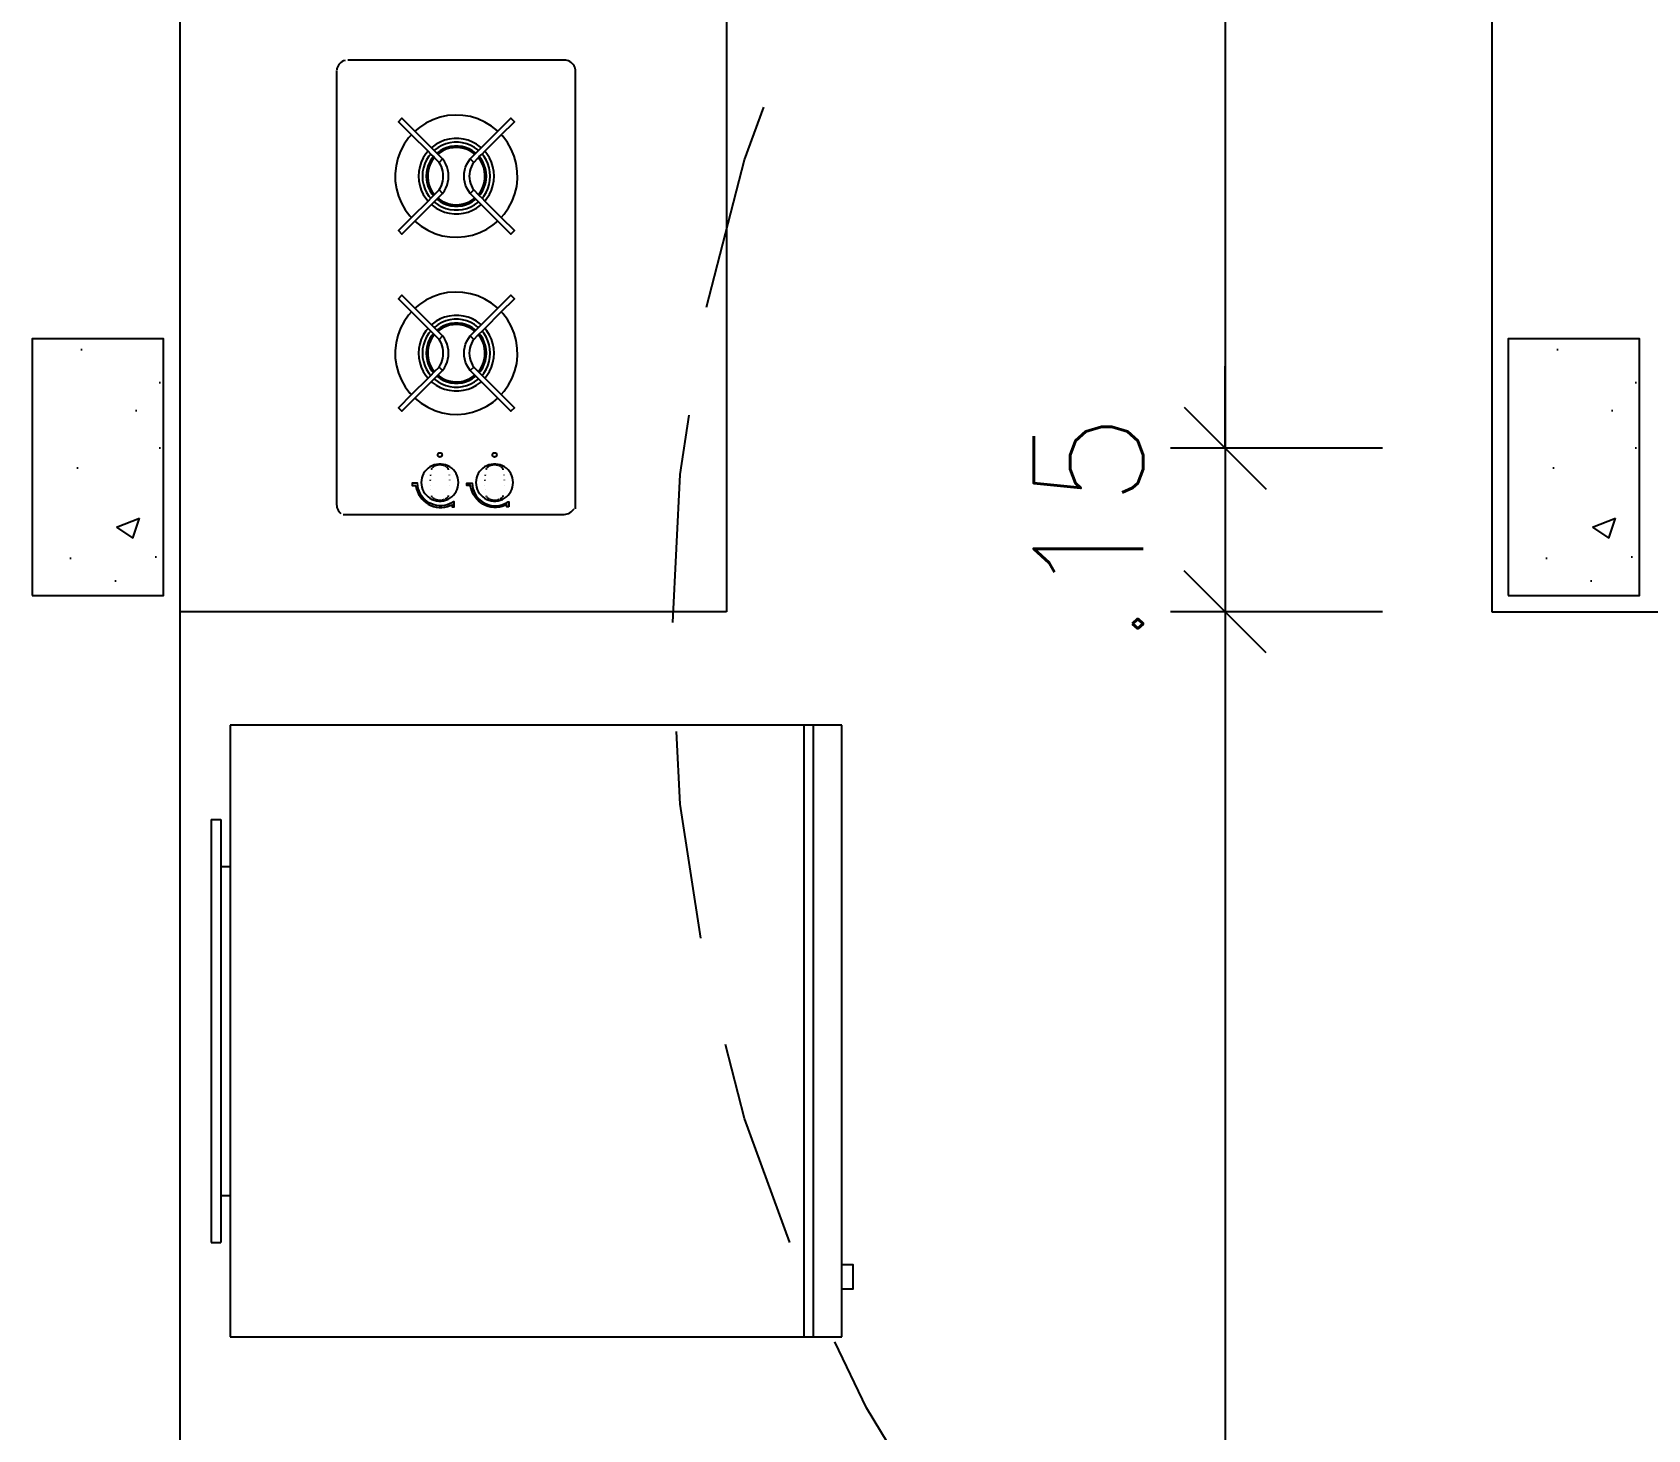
# Model space of a CAD drawing. Header units: millimetres. Extents: x 45003 to 46969, y 6653 to 6979.
# Drawn here: x 45052.381 to 45053.859, y 6876.341 to 6877.62 of the extents above; entities that cross this region are included whole.
import ezdxf

# ---------------------------------------------------------------- set-up
doc = ezdxf.new("R2010")
doc.units = ezdxf.units.MM
doc.linetypes.add('HIDDEN', pattern=[9.525, 6.35, -3.175])
for name, color, linetype in [('ARQ-ALVENARIA', 4, 'Continuous'), ('ARQ-COTAS', 30, 'Continuous'), ('ARQ-EQ-COZ', 1, 'Continuous'), ('ARQ-ESTRUTURA', 6, 'Continuous'), ('ARQ-HACHURA', 253, 'Continuous'), ('ARQ-PROJ-01', 1, 'HIDDEN')]:
    doc.layers.add(name, color=color, linetype=linetype)
doc.styles.add('Romans_Anot', font='romans.shx')
doc.dimstyles.new('Escala 1-50', dxfattribs={"dimscale": 0.5, "dimtxt": 0.2, "dimasz": 0.15, "dimexe": 0.1, "dimexo": 0.2, "dimgap": 0.15, "dimtad": 1, "dimzin": 4, "dimdsep": 46, "dimtxsty": 'Romans_Anot', "dimblk": 'OBLIQUE', "dimcen": 0.25, "dimclrd": 256, "dimclre": 256, "dimclrt": 2, "dimadec": 0, "dimazin": 0, "dimtfac": 1, "dimtix": 1, "dimtmove": 2, "dimatfit": 3, "dimfxl": 0, "dimlwd": -1, "dimlwe": -1, "dimarcsym": 0})

# ---------------------------------------------------------------- blocks, each defined once
blk = doc.blocks.new('Refrigeradora')
for p, q in [((0.02, 0.325), (0.67, 0.325)), ((0.02, -0.325), (0.02, 0.325)), ((0.63, 0.325), (0.63, -0.325)), ((0.64, 0.325), (0.64, -0.325)), ((0.67, 0.325), (0.67, -0.325)), ((0, -0.225), (0, 0.225)), ((0, 0.225), (0.01, 0.225)), ((0.01, -0.225), (0.01, 0.225)), ((0.01, 0.175), (0.02, 0.175)), ((0.01, -0.175), (0.02, -0.175)), ((0, -0.225), (0.01, -0.225)), ((0.67, -0.325), (0.02, -0.325))]:
    blk.add_line(p, q)
blk.add_lwpolyline([(0.67, 0.274), (0.682, 0.274), (0.682, 0.2485), (0.67, 0.2485)])
blk = doc.blocks.new('_Oblique')
at = {"color": 0, "linetype": 'ByBlock', "lineweight": -2}
blk.add_line((-0.5, -0.5), (0.5, 0.5), dxfattribs=at)
blk = doc.blocks.new('*D161')
at = {"layer": 'ARQ-COTAS', "transparency": 16777216}
for p, q in [((45053.6165, 6878.7393), (45053.4224, 6878.7393)), ((45053.4724, 6878.7393), (45053.4724, 6877.2393)), ((45053.6165, 6877.2393), (45053.4224, 6877.2393))]:
    blk.add_line(p, q, dxfattribs=at)
at = {"layer": 'Defpoints', "color": 0, "transparency": 16777216}
for p in [(45053.7165, 6878.7393), (45053.4724, 6877.2393), (45053.7165, 6877.2393)]:
    blk.add_point(p, dxfattribs=at)
at = {"layer": 'ARQ-COTAS', "transparency": 16777216, "xscale": 0.075, "yscale": 0.075, "zscale": 0.075}
for p, rotation in [((45053.4724, 6878.7393), 90), ((45053.4724, 6877.2393), 270)]:
    blk.add_blockref('_Oblique', p, dxfattribs=dict(at, rotation=rotation))
at = {"layer": 'ARQ-COTAS', "color": 2, "transparency": 16777216, "insert": (45053.3474, 6877.9893), "char_height": 0.1, "attachment_point": 5, "rotation": 90, "style": 'Romans_Anot'}
blk.add_mtext('1.50', dxfattribs=at)
blk = doc.blocks.new('*D162')
at = {"layer": 'ARQ-COTAS', "transparency": 16777216}
for p, q in [((45053.4724, 6877.2393), (45053.4724, 6877.3143)), ((45053.6165, 6877.2393), (45053.4224, 6877.2393)), ((45053.4724, 6877.2393), (45053.4724, 6877.0893)), ((45053.6165, 6877.0893), (45053.4224, 6877.0893)), ((45053.4724, 6877.0893), (45053.4724, 6877.0143))]:
    blk.add_line(p, q, dxfattribs=at)
at = {"layer": 'Defpoints', "color": 0, "transparency": 16777216}
for p in [(45053.7165, 6877.2393), (45053.4724, 6877.0893), (45053.7165, 6877.0893)]:
    blk.add_point(p, dxfattribs=at)
at = {"layer": 'ARQ-COTAS', "transparency": 16777216, "xscale": 0.075, "yscale": 0.075, "zscale": 0.075}
for p, rotation in [((45053.4724, 6877.2393), 270), ((45053.4724, 6877.0893), 90)]:
    blk.add_blockref('_Oblique', p, dxfattribs=dict(at, rotation=rotation))
at = {"layer": 'ARQ-COTAS', "color": 2, "transparency": 16777216, "insert": (45053.3474, 6877.1643), "char_height": 0.1, "attachment_point": 5, "rotation": 90, "style": 'Romans_Anot'}
blk.add_mtext('.15', dxfattribs=at)
blk = doc.blocks.new('*D163')
at = {"layer": 'ARQ-COTAS', "transparency": 16777216}
for p, q in [((45053.6165, 6877.0893), (45053.4224, 6877.0893)), ((45053.4724, 6877.0893), (45053.4724, 6873.3893)), ((45053.5165, 6873.3893), (45053.5224, 6873.3893))]:
    blk.add_line(p, q, dxfattribs=at)
at = {"layer": 'Defpoints', "color": 0, "transparency": 16777216}
for p in [(45053.7165, 6877.0893), (45053.4165, 6873.3893), (45053.4724, 6873.3893)]:
    blk.add_point(p, dxfattribs=at)
at = {"layer": 'ARQ-COTAS', "transparency": 16777216, "xscale": 0.075, "yscale": 0.075, "zscale": 0.075}
for p, rotation in [((45053.4724, 6877.0893), 90), ((45053.4724, 6873.3893), 270)]:
    blk.add_blockref('_Oblique', p, dxfattribs=dict(at, rotation=rotation))
at = {"layer": 'ARQ-COTAS', "color": 2, "transparency": 16777216, "insert": (45053.3474, 6875.2393), "char_height": 0.1, "attachment_point": 5, "rotation": 90, "style": 'Romans_Anot'}
blk.add_mtext('3.70', dxfattribs=at)

msp = doc.modelspace()

# ---------------------------------------------------------------- hatches: boundary and pattern name
at = {"layer": 'ARQ-HACHURA'}
h = msp.add_hatch(dxfattribs=at)
h.set_pattern_fill('AR-CONC', color=256, scale=0.03, double=1)
h.set_pattern_definition([(50, (45052.50148, 6877.33931), (0.21518, -0.01883), [0.0225, -0.2475]), (355, (45052.50148, 6877.3393), (-0.04163, 0.22566), [0.018, -0.198]), (100.45, (45052.51941, 6877.33774), (0.17355, 0.20683), [0.01912, -0.21034]), (46.18, (45052.50148, 6877.3993), (0.32017, -0.04966), [0.03375, -0.37125]), (96.64, (45052.52816, 6877.39517), (0.2804, 0.29224), [0.02868, -0.31551]), (351.18, (45052.50148, 6877.3993), (0.2804, 0.29224), [0.027, -0.297]), (21, (45052.53148, 6877.38431), (0.17907, -0.12079), [0.0225, -0.2475]), (326, (45052.53148, 6877.3843), (0.073, 0.21755), [0.018, -0.198]), (71.45, (45052.5464, 6877.37424), (0.25207, 0.09676), [0.01912, -0.21034]), (37.5, (45052.50148, 6877.33931), (0.003648, 0.099868), [0, -0.1956, 0, -0.201, 0, -0.19875]), (7.5, (45052.50148, 6877.33931), (0.07892, 0.118324), [0, -0.1146, 0, -0.1911, 0, -0.07575]), (327.5, (45052.43458, 6877.33931), (0.160147, -0.006766), [0, -0.075, 0, -0.234, 0, -0.3105]), (317.5, (45052.40458, 6877.33931), (0.174956, 0.03003), [0, -0.0975, 0, -0.1554, 0, -0.2205])])
h.paths.add_polyline_path([(45052.5015, 6877.3393), (45052.3815, 6877.3393), (45052.3815, 6877.1043), (45052.5015, 6877.1043)])
h = msp.add_hatch(dxfattribs=at)
h.set_pattern_fill('AR-CONC', color=256, scale=0.03, double=1)
h.set_pattern_definition([(50, (45053.85148, 6877.33931), (0.21518, -0.01883), [0.0225, -0.2475]), (355, (45053.85148, 6877.3393), (-0.04163, 0.22566), [0.018, -0.198]), (100.45, (45053.86941, 6877.33774), (0.17355, 0.20683), [0.01912, -0.21034]), (46.18, (45053.85148, 6877.3993), (0.32017, -0.04966), [0.03375, -0.37125]), (96.64, (45053.87816, 6877.39517), (0.2804, 0.29224), [0.02868, -0.31551]), (351.18, (45053.85148, 6877.3993), (0.2804, 0.29224), [0.027, -0.297]), (21, (45053.88148, 6877.38431), (0.17907, -0.12079), [0.0225, -0.2475]), (326, (45053.88148, 6877.3843), (0.073, 0.21755), [0.018, -0.198]), (71.45, (45053.8964, 6877.37424), (0.25207, 0.09676), [0.01912, -0.21034]), (37.5, (45053.85148, 6877.33931), (0.003648, 0.099868), [0, -0.1956, 0, -0.201, 0, -0.19875]), (7.5, (45053.85148, 6877.33931), (0.07892, 0.118324), [0, -0.1146, 0, -0.1911, 0, -0.07575]), (327.5, (45053.78458, 6877.33931), (0.160147, -0.006766), [0, -0.075, 0, -0.234, 0, -0.3105]), (317.5, (45053.75458, 6877.33931), (0.174956, 0.03003), [0, -0.0975, 0, -0.1554, 0, -0.2205])])
h.paths.add_polyline_path([(45053.8515, 6877.3393), (45053.7315, 6877.3393), (45053.7315, 6877.1043), (45053.8515, 6877.1043)])

# ---------------------------------------------------------------- linework, layer by layer
at = {"layer": 'ARQ-ALVENARIA'}
for p, q in [((45052.5165, 6878.7393), (45052.5165, 6873.3893)), ((45053.7165, 6878.7393), (45053.7165, 6877.0893)), ((45053.7165, 6877.0893), (45053.9665, 6877.0893))]:
    msp.add_line(p, q, dxfattribs=at)
at = {"layer": 'ARQ-EQ-COZ'}
for p, q in [((45053.0165, 6878.7393), (45053.0165, 6877.0893)), ((45052.7897, 6877.5045), (45052.7894, 6877.5049)), ((45052.7916, 6877.5019), (45052.7897, 6877.5045)), ((45052.7932, 6877.499), (45052.7916, 6877.5019)), ((45052.7944, 6877.4959), (45052.7932, 6877.499)), ((45052.7942, 6877.4797), (45052.795, 6877.4828)), ((45052.7951, 6877.4927), (45052.7944, 6877.4959)), ((45052.795, 6877.4828), (45052.7955, 6877.4861)), ((45052.7955, 6877.4894), (45052.7951, 6877.4927)), ((45052.7955, 6877.4861), (45052.7955, 6877.4894)), ((45052.7852, 6877.4754), (45052.7894, 6877.4712)), ((45052.7894, 6877.4712), (45052.7913, 6877.4738)), ((45052.7913, 6877.4738), (45052.7929, 6877.4766)), ((45052.7929, 6877.4766), (45052.7942, 6877.4797)), ((45052.7897, 6877.3426), (45052.7894, 6877.3429)), ((45052.7916, 6877.3399), (45052.7897, 6877.3426)), ((45052.7932, 6877.337), (45052.7916, 6877.3399)), ((45052.7944, 6877.3339), (45052.7932, 6877.337)), ((45052.7942, 6877.3177), (45052.795, 6877.3209)), ((45052.7951, 6877.3307), (45052.7944, 6877.3339)), ((45052.795, 6877.3209), (45052.7955, 6877.3241)), ((45052.7955, 6877.3274), (45052.7951, 6877.3307)), ((45052.7955, 6877.3241), (45052.7955, 6877.3274)), ((45052.7852, 6877.3134), (45052.7894, 6877.3092)), ((45052.7894, 6877.3092), (45052.7913, 6877.3118)), ((45052.7913, 6877.3118), (45052.7929, 6877.3146)), ((45052.7929, 6877.3146), (45052.7942, 6877.3177)), ((45052.7514, 6877.2235), (45052.7511, 6877.2234)), ((45052.7531, 6877.2238), (45052.7531, 6877.2238)), ((45052.7583, 6877.2231), (45052.758, 6877.2232)), ((45052.7593, 6877.2227), (45052.7593, 6877.2227)), ((45052.8014, 6877.2235), (45052.8011, 6877.2234)), ((45052.8031, 6877.2238), (45052.8031, 6877.2238)), ((45052.8083, 6877.2231), (45052.808, 6877.2232)), ((45052.8093, 6877.2227), (45052.8093, 6877.2227)), ((45052.7453, 6877.2054), (45052.7453, 6877.2054)), ((45052.7633, 6877.2054), (45052.7633, 6877.2054)), ((45052.7953, 6877.2054), (45052.7953, 6877.2054)), ((45052.8133, 6877.2054), (45052.8133, 6877.2054)), ((45052.7456, 6877.2009), (45052.7456, 6877.2009)), ((45052.7587, 6877.1925), (45052.7588, 6877.1925)), ((45052.7956, 6877.2009), (45052.7956, 6877.2009)), ((45052.8087, 6877.1925), (45052.8088, 6877.1925)), ((45053.0165, 6877.0893), (45052.5165, 6877.0893))]:
    msp.add_line(p, q, dxfattribs=at)
for points in [[(45052.6675, 6877.5939), (45052.6662, 6877.5935), (45052.665, 6877.5929), (45052.6638, 6877.5921), (45052.6628, 6877.5912), (45052.6619, 6877.5902), (45052.6612, 6877.5891), (45052.6606, 6877.5879), (45052.6601, 6877.5866), (45052.6599, 6877.5852)], [(45052.8784, 6877.1838), (45052.8784, 6877.5839), (45052.8783, 6877.5852), (45052.8781, 6877.5866), (45052.8776, 6877.5879), (45052.877, 6877.5891), (45052.8763, 6877.5902), (45052.8754, 6877.5912), (45052.8744, 6877.5921), (45052.8732, 6877.5929), (45052.872, 6877.5935), (45052.8707, 6877.5939), (45052.8694, 6877.5942), (45052.868, 6877.5943), (45052.67, 6877.5943)], [(45052.6598, 6877.5848), (45052.6598, 6877.1877), (45052.6599, 6877.1863), (45052.6601, 6877.185), (45052.6606, 6877.1837), (45052.6612, 6877.1825), (45052.6619, 6877.1814), (45052.6628, 6877.1803), (45052.6638, 6877.1794)], [(45052.7492, 6877.5049), (45052.7483, 6877.5059), (45052.7459, 6877.5083), (45052.7434, 6877.5108), (45052.7283, 6877.5259), (45052.7163, 6877.5379), (45052.7195, 6877.5411), (45052.7314, 6877.5292), (45052.7466, 6877.514), (45052.749, 6877.5115), (45052.7515, 6877.5091), (45052.7525, 6877.5081), (45052.7567, 6877.5039)], [(45052.8072, 6877.5292), (45052.8069, 6877.5296), (45052.8014, 6877.5339), (45052.7954, 6877.5376), (45052.789, 6877.5405), (45052.7822, 6877.5425), (45052.7753, 6877.5437), (45052.7683, 6877.544), (45052.7613, 6877.5435), (45052.7544, 6877.542), (45052.7478, 6877.5397), (45052.7415, 6877.5366), (45052.7356, 6877.5327), (45052.7314, 6877.5292)], [(45052.7928, 6877.4678), (45052.7944, 6877.4698), (45052.7965, 6877.4731), (45052.7982, 6877.4766), (45052.7994, 6877.4803), (45052.8001, 6877.4842), (45052.8004, 6877.4881), (45052.8001, 6877.492), (45052.7994, 6877.4958), (45052.7982, 6877.4995), (45052.7965, 6877.503), (45052.7944, 6877.5063), (45052.7928, 6877.5083), (45052.7953, 6877.5108), (45052.8104, 6877.5259), (45052.8224, 6877.5379), (45052.8192, 6877.5411), (45052.8072, 6877.5292), (45052.7921, 6877.514), (45052.7896, 6877.5115), (45052.7891, 6877.512), (45052.786, 6877.5143), (45052.7825, 6877.5162), (45052.7789, 6877.5176), (45052.7751, 6877.5186), (45052.7713, 6877.5191), (45052.7674, 6877.5191), (45052.7635, 6877.5186), (45052.7597, 6877.5176), (45052.7561, 6877.5162), (45052.7527, 6877.5143), (45052.7495, 6877.512), (45052.749, 6877.5115)], [(45052.7283, 6877.5259), (45052.7256, 6877.523), (45052.7215, 6877.5172), (45052.7183, 6877.511), (45052.7158, 6877.5044), (45052.7142, 6877.4976), (45052.7134, 6877.4906), (45052.7135, 6877.4835), (45052.7145, 6877.4766), (45052.7164, 6877.4698), (45052.7191, 6877.4633), (45052.7226, 6877.4572), (45052.7269, 6877.4516), (45052.7282, 6877.4502)], [(45052.7921, 6877.514), (45052.7914, 6877.5147), (45052.7878, 6877.5173), (45052.784, 6877.5193), (45052.78, 6877.5209), (45052.7758, 6877.522), (45052.7715, 6877.5226), (45052.7672, 6877.5226), (45052.7628, 6877.522), (45052.7586, 6877.5209), (45052.7546, 6877.5193), (45052.7508, 6877.5173), (45052.7473, 6877.5147), (45052.7466, 6877.514)], [(45052.7871, 6877.5091), (45052.7869, 6877.5093), (45052.7841, 6877.5113), (45052.7811, 6877.513), (45052.7778, 6877.5143), (45052.7745, 6877.5151), (45052.7711, 6877.5156), (45052.7676, 6877.5156), (45052.7642, 6877.5151), (45052.7608, 6877.5143), (45052.7576, 6877.513), (45052.7546, 6877.5113), (45052.7518, 6877.5093), (45052.7515, 6877.5091)], [(45052.7862, 6877.5081), (45052.785, 6877.5091), (45052.7822, 6877.5109), (45052.7793, 6877.5123), (45052.7761, 6877.5134), (45052.7729, 6877.5141), (45052.7696, 6877.5143), (45052.7663, 6877.5141), (45052.7631, 6877.5136), (45052.76, 6877.5126), (45052.757, 6877.5112), (45052.7542, 6877.5095), (45052.7525, 6877.5081)], [(45052.7896, 6877.5115), (45052.7871, 6877.5091), (45052.7862, 6877.5081), (45052.782, 6877.5039)], [(45052.8104, 6877.4502), (45052.8131, 6877.4532), (45052.8171, 6877.459), (45052.8204, 6877.4652), (45052.8229, 6877.4718), (45052.8245, 6877.4786), (45052.8252, 6877.4856), (45052.8251, 6877.4926), (45052.8241, 6877.4996), (45052.8222, 6877.5063), (45052.8195, 6877.5128), (45052.816, 6877.5189), (45052.8118, 6877.5245), (45052.8104, 6877.5259)], [(45052.7434, 6877.5108), (45052.7414, 6877.5084), (45052.739, 6877.5047), (45052.7372, 6877.5008), (45052.7358, 6877.4967), (45052.735, 6877.4924), (45052.7348, 6877.4881), (45052.735, 6877.4837), (45052.7358, 6877.4795), (45052.7372, 6877.4753), (45052.739, 6877.4714), (45052.7414, 6877.4678), (45052.7434, 6877.4653)], [(45052.7459, 6877.5083), (45052.7442, 6877.5063), (45052.7421, 6877.503), (45052.7404, 6877.4995), (45052.7392, 6877.4958), (45052.7385, 6877.492), (45052.7383, 6877.4881), (45052.7385, 6877.4842), (45052.7392, 6877.4803), (45052.7404, 6877.4766), (45052.7421, 6877.4731), (45052.7442, 6877.4698), (45052.7459, 6877.4678)], [(45052.7483, 6877.5059), (45052.747, 6877.5043), (45052.7452, 6877.5013), (45052.7437, 6877.4982), (45052.7426, 6877.4949), (45052.742, 6877.4915), (45052.7418, 6877.4881), (45052.742, 6877.4846), (45052.7426, 6877.4812), (45052.7437, 6877.4779), (45052.7452, 6877.4748), (45052.747, 6877.4719), (45052.7483, 6877.4703)], [(45052.7535, 6877.4754), (45052.7546, 6877.4771), (45052.7556, 6877.4792), (45052.7564, 6877.4813), (45052.7569, 6877.4835), (45052.7573, 6877.4858), (45052.7574, 6877.4881), (45052.7573, 6877.4903), (45052.7569, 6877.4926), (45052.7564, 6877.4948), (45052.7556, 6877.4969), (45052.7546, 6877.499), (45052.7535, 6877.5007)], [(45052.7852, 6877.5007), (45052.7894, 6877.5049), (45052.7903, 6877.5059), (45052.7928, 6877.5083)], [(45052.7903, 6877.4703), (45052.7916, 6877.4719), (45052.7935, 6877.4748), (45052.7949, 6877.4779), (45052.796, 6877.4812), (45052.7967, 6877.4846), (45052.7969, 6877.4881), (45052.7967, 6877.4915), (45052.796, 6877.4949), (45052.7949, 6877.4982), (45052.7935, 6877.5013), (45052.7916, 6877.5043), (45052.7903, 6877.5059)], [(45052.7953, 6877.4653), (45052.7973, 6877.4678), (45052.7996, 6877.4714), (45052.8015, 6877.4753), (45052.8028, 6877.4795), (45052.8036, 6877.4837), (45052.8039, 6877.4881), (45052.8036, 6877.4924), (45052.8028, 6877.4967), (45052.8015, 6877.5008), (45052.7996, 6877.5047), (45052.7973, 6877.5084), (45052.7953, 6877.5108)], [(45052.7493, 6877.4712), (45052.7483, 6877.4703), (45052.7459, 6877.4678), (45052.7434, 6877.4653), (45052.7282, 6877.4502), (45052.7163, 6877.4382), (45052.7195, 6877.435), (45052.7314, 6877.447), (45052.7466, 6877.4621), (45052.749, 6877.4646), (45052.7515, 6877.4671), (45052.7518, 6877.4668), (45052.7546, 6877.4648), (45052.7576, 6877.4631), (45052.7608, 6877.4619), (45052.7642, 6877.461), (45052.7676, 6877.4606), (45052.7711, 6877.4606), (45052.7745, 6877.461), (45052.7778, 6877.4619), (45052.7811, 6877.4631), (45052.7841, 6877.4648), (45052.7869, 6877.4668), (45052.7871, 6877.4671)], [(45052.7515, 6877.4671), (45052.7525, 6877.468), (45052.7567, 6877.4722)], [(45052.7525, 6877.468), (45052.7537, 6877.467), (45052.7564, 6877.4652), (45052.7594, 6877.4638), (45052.7625, 6877.4627), (45052.7657, 6877.4621), (45052.769, 6877.4618), (45052.7723, 6877.462), (45052.7755, 6877.4626), (45052.7787, 6877.4636), (45052.7817, 6877.4649), (45052.7845, 6877.4667), (45052.7862, 6877.468)], [(45052.7894, 6877.4712), (45052.7903, 6877.4703), (45052.7928, 6877.4678), (45052.7953, 6877.4653), (45052.8104, 6877.4502), (45052.8224, 6877.4382), (45052.8192, 6877.435), (45052.8072, 6877.447), (45052.7921, 6877.4621), (45052.7896, 6877.4646), (45052.7871, 6877.4671), (45052.7862, 6877.468), (45052.782, 6877.4722)], [(45052.7466, 6877.4621), (45052.7473, 6877.4614), (45052.7508, 6877.4589), (45052.7546, 6877.4568), (45052.7586, 6877.4552), (45052.7628, 6877.4541), (45052.7672, 6877.4536), (45052.7715, 6877.4536), (45052.7758, 6877.4541), (45052.78, 6877.4552), (45052.784, 6877.4568), (45052.7878, 6877.4589), (45052.7914, 6877.4614), (45052.7921, 6877.4621)], [(45052.749, 6877.4646), (45052.7495, 6877.4641), (45052.7527, 6877.4618), (45052.7561, 6877.46), (45052.7597, 6877.4585), (45052.7635, 6877.4576), (45052.7674, 6877.4571), (45052.7713, 6877.4571), (45052.7751, 6877.4576), (45052.7789, 6877.4585), (45052.7825, 6877.46), (45052.786, 6877.4618), (45052.7891, 6877.4641), (45052.7896, 6877.4646)], [(45052.7314, 6877.447), (45052.7318, 6877.4466), (45052.7373, 6877.4422), (45052.7433, 6877.4385), (45052.7497, 6877.4357), (45052.7564, 6877.4336), (45052.7633, 6877.4324), (45052.7703, 6877.4321), (45052.7773, 6877.4327), (45052.7842, 6877.4341), (45052.7909, 6877.4364), (45052.7972, 6877.4395), (45052.803, 6877.4434), (45052.8072, 6877.447)], [(45052.7492, 6877.343), (45052.7483, 6877.3439), (45052.7459, 6877.3463), (45052.7434, 6877.3488), (45052.7283, 6877.3639), (45052.7163, 6877.3759), (45052.7195, 6877.3791), (45052.7314, 6877.3672), (45052.7466, 6877.352), (45052.749, 6877.3496), (45052.7515, 6877.3471), (45052.7525, 6877.3461), (45052.7567, 6877.3419)], [(45052.8072, 6877.3672), (45052.8069, 6877.3676), (45052.8014, 6877.3719), (45052.7954, 6877.3756), (45052.789, 6877.3785), (45052.7822, 6877.3805), (45052.7753, 6877.3817), (45052.7683, 6877.382), (45052.7613, 6877.3815), (45052.7544, 6877.38), (45052.7478, 6877.3777), (45052.7415, 6877.3746), (45052.7356, 6877.3707), (45052.7314, 6877.3672)], [(45052.7928, 6877.3058), (45052.7944, 6877.3078), (45052.7965, 6877.3111), (45052.7982, 6877.3146), (45052.7994, 6877.3184), (45052.8001, 6877.3222), (45052.8004, 6877.3261), (45052.8001, 6877.33), (45052.7994, 6877.3338), (45052.7982, 6877.3375), (45052.7965, 6877.341), (45052.7944, 6877.3443), (45052.7928, 6877.3463), (45052.7953, 6877.3488), (45052.8104, 6877.364), (45052.8224, 6877.3759), (45052.8192, 6877.3791), (45052.8072, 6877.3672), (45052.7921, 6877.352), (45052.7896, 6877.3496), (45052.7891, 6877.35), (45052.786, 6877.3523), (45052.7825, 6877.3542), (45052.7789, 6877.3556), (45052.7751, 6877.3566), (45052.7713, 6877.3571), (45052.7674, 6877.3571), (45052.7635, 6877.3566), (45052.7597, 6877.3556), (45052.7561, 6877.3542), (45052.7527, 6877.3523), (45052.7495, 6877.35), (45052.749, 6877.3496)], [(45052.7283, 6877.3639), (45052.7256, 6877.361), (45052.7215, 6877.3552), (45052.7183, 6877.349), (45052.7158, 6877.3424), (45052.7142, 6877.3356), (45052.7134, 6877.3286), (45052.7135, 6877.3215), (45052.7145, 6877.3146), (45052.7164, 6877.3078), (45052.7191, 6877.3013), (45052.7226, 6877.2952), (45052.7269, 6877.2896), (45052.7282, 6877.2882)], [(45052.8104, 6877.2882), (45052.8131, 6877.2912), (45052.8171, 6877.297), (45052.8204, 6877.3032), (45052.8229, 6877.3098), (45052.8245, 6877.3166), (45052.8252, 6877.3236), (45052.8251, 6877.3306), (45052.8241, 6877.3376), (45052.8222, 6877.3443), (45052.8195, 6877.3508), (45052.816, 6877.3569), (45052.8118, 6877.3625), (45052.8104, 6877.364)], [(45052.7434, 6877.3488), (45052.7414, 6877.3464), (45052.739, 6877.3427), (45052.7372, 6877.3388), (45052.7358, 6877.3347), (45052.735, 6877.3304), (45052.7348, 6877.3261), (45052.735, 6877.3217), (45052.7358, 6877.3175), (45052.7372, 6877.3134), (45052.739, 6877.3094), (45052.7414, 6877.3058), (45052.7434, 6877.3033)], [(45052.7921, 6877.352), (45052.7914, 6877.3527), (45052.7878, 6877.3553), (45052.784, 6877.3574), (45052.78, 6877.359), (45052.7758, 6877.36), (45052.7715, 6877.3606), (45052.7672, 6877.3606), (45052.7628, 6877.36), (45052.7586, 6877.359), (45052.7546, 6877.3574), (45052.7508, 6877.3553), (45052.7473, 6877.3527), (45052.7466, 6877.352)], [(45052.7871, 6877.3471), (45052.7869, 6877.3473), (45052.7841, 6877.3493), (45052.7811, 6877.351), (45052.7778, 6877.3523), (45052.7745, 6877.3531), (45052.7711, 6877.3536), (45052.7676, 6877.3536), (45052.7642, 6877.3531), (45052.7608, 6877.3523), (45052.7576, 6877.351), (45052.7546, 6877.3493), (45052.7518, 6877.3473), (45052.7515, 6877.3471)], [(45052.7862, 6877.3461), (45052.785, 6877.3471), (45052.7822, 6877.3489), (45052.7793, 6877.3503), (45052.7761, 6877.3514), (45052.7729, 6877.3521), (45052.7696, 6877.3523), (45052.7663, 6877.3521), (45052.7631, 6877.3516), (45052.76, 6877.3506), (45052.757, 6877.3492), (45052.7542, 6877.3475), (45052.7525, 6877.3461)], [(45052.7896, 6877.3496), (45052.7871, 6877.3471), (45052.7862, 6877.3461), (45052.782, 6877.3419)], [(45052.7953, 6877.3033), (45052.7973, 6877.3058), (45052.7996, 6877.3094), (45052.8015, 6877.3134), (45052.8028, 6877.3175), (45052.8036, 6877.3217), (45052.8039, 6877.3261), (45052.8036, 6877.3304), (45052.8028, 6877.3347), (45052.8015, 6877.3388), (45052.7996, 6877.3427), (45052.7973, 6877.3464), (45052.7953, 6877.3488)], [(45052.7459, 6877.3463), (45052.7442, 6877.3443), (45052.7421, 6877.341), (45052.7404, 6877.3375), (45052.7392, 6877.3338), (45052.7385, 6877.33), (45052.7383, 6877.3261), (45052.7385, 6877.3222), (45052.7392, 6877.3184), (45052.7404, 6877.3146), (45052.7421, 6877.3111), (45052.7442, 6877.3078), (45052.7459, 6877.3058)], [(45052.7483, 6877.3439), (45052.747, 6877.3423), (45052.7452, 6877.3394), (45052.7437, 6877.3362), (45052.7426, 6877.3329), (45052.742, 6877.3295), (45052.7418, 6877.3261), (45052.742, 6877.3226), (45052.7426, 6877.3192), (45052.7437, 6877.3159), (45052.7452, 6877.3128), (45052.747, 6877.3099), (45052.7483, 6877.3083)], [(45052.7535, 6877.3134), (45052.7546, 6877.3152), (45052.7556, 6877.3172), (45052.7564, 6877.3193), (45052.7569, 6877.3215), (45052.7573, 6877.3238), (45052.7574, 6877.3261), (45052.7573, 6877.3284), (45052.7569, 6877.3306), (45052.7564, 6877.3328), (45052.7556, 6877.335), (45052.7546, 6877.337), (45052.7535, 6877.3387)], [(45052.7852, 6877.3387), (45052.7894, 6877.3429), (45052.7903, 6877.3439), (45052.7928, 6877.3463)], [(45052.7903, 6877.3083), (45052.7916, 6877.3099), (45052.7935, 6877.3128), (45052.7949, 6877.3159), (45052.796, 6877.3192), (45052.7967, 6877.3226), (45052.7969, 6877.3261), (45052.7967, 6877.3295), (45052.796, 6877.3329), (45052.7949, 6877.3362), (45052.7935, 6877.3394), (45052.7916, 6877.3423), (45052.7903, 6877.3439)], [(45052.7493, 6877.3092), (45052.7483, 6877.3083), (45052.7459, 6877.3058), (45052.7434, 6877.3033), (45052.7282, 6877.2882), (45052.7163, 6877.2762), (45052.7195, 6877.273), (45052.7314, 6877.285), (45052.7466, 6877.3001), (45052.749, 6877.3026), (45052.7515, 6877.3051), (45052.7518, 6877.3048), (45052.7546, 6877.3028), (45052.7576, 6877.3011), (45052.7608, 6877.2999), (45052.7642, 6877.299), (45052.7676, 6877.2986), (45052.7711, 6877.2986), (45052.7745, 6877.299), (45052.7778, 6877.2999), (45052.7811, 6877.3011), (45052.7841, 6877.3028), (45052.7869, 6877.3048), (45052.7871, 6877.3051)], [(45052.7515, 6877.3051), (45052.7525, 6877.306), (45052.7567, 6877.3102)], [(45052.7525, 6877.306), (45052.7537, 6877.305), (45052.7564, 6877.3032), (45052.7594, 6877.3018), (45052.7625, 6877.3008), (45052.7657, 6877.3001), (45052.769, 6877.2998), (45052.7723, 6877.3), (45052.7755, 6877.3006), (45052.7787, 6877.3016), (45052.7817, 6877.3029), (45052.7845, 6877.3047), (45052.7862, 6877.306)], [(45052.7894, 6877.3092), (45052.7903, 6877.3083), (45052.7928, 6877.3058), (45052.7953, 6877.3033), (45052.8104, 6877.2882), (45052.8224, 6877.2762), (45052.8192, 6877.273), (45052.8072, 6877.285), (45052.7921, 6877.3001), (45052.7896, 6877.3026), (45052.7871, 6877.3051), (45052.7862, 6877.306), (45052.782, 6877.3102)], [(45052.7466, 6877.3001), (45052.7473, 6877.2994), (45052.7508, 6877.2969), (45052.7546, 6877.2948), (45052.7586, 6877.2932), (45052.7628, 6877.2921), (45052.7672, 6877.2916), (45052.7715, 6877.2916), (45052.7758, 6877.2921), (45052.78, 6877.2932), (45052.784, 6877.2948), (45052.7878, 6877.2969), (45052.7914, 6877.2994), (45052.7921, 6877.3001)], [(45052.749, 6877.3026), (45052.7495, 6877.3021), (45052.7527, 6877.2999), (45052.7561, 6877.298), (45052.7597, 6877.2965), (45052.7635, 6877.2956), (45052.7674, 6877.2951), (45052.7713, 6877.2951), (45052.7751, 6877.2956), (45052.7789, 6877.2965), (45052.7825, 6877.298), (45052.786, 6877.2999), (45052.7891, 6877.3021), (45052.7896, 6877.3026)], [(45052.7314, 6877.285), (45052.7318, 6877.2846), (45052.7373, 6877.2802), (45052.7433, 6877.2766), (45052.7497, 6877.2737), (45052.7564, 6877.2716), (45052.7633, 6877.2704), (45052.7703, 6877.2701), (45052.7773, 6877.2707), (45052.7842, 6877.2721), (45052.7909, 6877.2744), (45052.7972, 6877.2775), (45052.803, 6877.2814), (45052.8072, 6877.285)], [(45052.8057, 6877.2316), (45052.8053, 6877.2313), (45052.8048, 6877.2311), (45052.8043, 6877.231), (45052.8038, 6877.2311), (45052.8033, 6877.2313), (45052.8029, 6877.2316), (45052.8026, 6877.232), (45052.8024, 6877.2325), (45052.8023, 6877.233), (45052.8024, 6877.2336), (45052.8026, 6877.234)], [(45052.8026, 6877.234), (45052.8029, 6877.2345), (45052.8033, 6877.2348), (45052.8038, 6877.235), (45052.8043, 6877.235), (45052.8048, 6877.235), (45052.8053, 6877.2348), (45052.8057, 6877.2345), (45052.806, 6877.234), (45052.8062, 6877.2336), (45052.8063, 6877.233), (45052.8062, 6877.2325), (45052.806, 6877.232), (45052.8057, 6877.2316)], [(45052.7467, 6877.2202), (45052.7466, 6877.2199), (45052.7465, 6877.2198)], [(45052.7467, 6877.2203), (45052.7468, 6877.2204), (45052.747, 6877.2207), (45052.7471, 6877.2208)], [(45052.7481, 6877.2219), (45052.7477, 6877.2216), (45052.7475, 6877.2214), (45052.7474, 6877.2213)], [(45052.7484, 6877.2221), (45052.7482, 6877.222), (45052.7481, 6877.2219)], [(45052.749, 6877.2225), (45052.7488, 6877.2224), (45052.7485, 6877.2222)], [(45052.7502, 6877.2231), (45052.7499, 6877.223), (45052.7491, 6877.2226)], [(45052.7509, 6877.2234), (45052.7508, 6877.2233), (45052.7507, 6877.2233), (45052.7503, 6877.2231)], [(45052.7575, 6877.2234), (45052.7567, 6877.2236), (45052.7567, 6877.2236), (45052.7566, 6877.2236), (45052.7566, 6877.2236), (45052.7565, 6877.2237), (45052.7562, 6877.2237), (45052.7555, 6877.2238), (45052.7555, 6877.2238), (45052.7543, 6877.2239), (45052.7531, 6877.2238), (45052.7531, 6877.2238), (45052.7524, 6877.2237), (45052.7522, 6877.2237), (45052.752, 6877.2236), (45052.7519, 6877.2236), (45052.7519, 6877.2236)], [(45052.7579, 6877.2233), (45052.7578, 6877.2233), (45052.7577, 6877.2234), (45052.7575, 6877.2234)], [(45052.7591, 6877.2228), (45052.7587, 6877.223), (45052.7584, 6877.2231)], [(45052.7598, 6877.2224), (45052.7597, 6877.2225), (45052.7596, 6877.2225), (45052.7595, 6877.2226)], [(45052.7612, 6877.2213), (45052.7611, 6877.2214), (45052.7609, 6877.2215), (45052.7609, 6877.2216), (45052.7604, 6877.222), (45052.7603, 6877.2221)], [(45052.7619, 6877.2203), (45052.7617, 6877.2205), (45052.7617, 6877.2207), (45052.7616, 6877.2208)], [(45052.7623, 6877.2192), (45052.762, 6877.2199), (45052.762, 6877.2201)], [(45052.7967, 6877.2202), (45052.7966, 6877.2199), (45052.7965, 6877.2198)], [(45052.7967, 6877.2203), (45052.7968, 6877.2204), (45052.797, 6877.2207), (45052.7971, 6877.2208)], [(45052.7981, 6877.2219), (45052.7977, 6877.2216), (45052.7975, 6877.2214), (45052.7974, 6877.2213)], [(45052.7984, 6877.2221), (45052.7982, 6877.222), (45052.7981, 6877.2219)], [(45052.799, 6877.2225), (45052.7988, 6877.2224), (45052.7985, 6877.2222)], [(45052.8002, 6877.2231), (45052.7999, 6877.223), (45052.7991, 6877.2226)], [(45052.8009, 6877.2234), (45052.8008, 6877.2233), (45052.8007, 6877.2233), (45052.8003, 6877.2231)], [(45052.8075, 6877.2234), (45052.8067, 6877.2236), (45052.8067, 6877.2236), (45052.8066, 6877.2236), (45052.8066, 6877.2236), (45052.8065, 6877.2237), (45052.8062, 6877.2237), (45052.8055, 6877.2238), (45052.8055, 6877.2238), (45052.8043, 6877.2239), (45052.8031, 6877.2238), (45052.8031, 6877.2238), (45052.8024, 6877.2237), (45052.8022, 6877.2237), (45052.802, 6877.2236), (45052.8019, 6877.2236), (45052.8019, 6877.2236)], [(45052.8079, 6877.2233), (45052.8078, 6877.2233), (45052.8077, 6877.2234), (45052.8075, 6877.2234)], [(45052.8091, 6877.2228), (45052.8087, 6877.223), (45052.8084, 6877.2231)], [(45052.8098, 6877.2224), (45052.8097, 6877.2225), (45052.8096, 6877.2225), (45052.8095, 6877.2226)], [(45052.8112, 6877.2213), (45052.8111, 6877.2214), (45052.8109, 6877.2215), (45052.8109, 6877.2216), (45052.8104, 6877.222), (45052.8103, 6877.2221)], [(45052.8119, 6877.2203), (45052.8117, 6877.2205), (45052.8117, 6877.2207), (45052.8116, 6877.2208)], [(45052.8123, 6877.2192), (45052.812, 6877.2199), (45052.812, 6877.2201)], [(45052.739, 6877.1938), (45052.7375, 6877.1957), (45052.7362, 6877.1978), (45052.7352, 6877.2), (45052.7345, 6877.2023), (45052.734, 6877.2046), (45052.7338, 6877.207), (45052.7288, 6877.207), (45052.7288, 6877.205), (45052.7323, 6877.205)], [(45052.7323, 6877.205), (45052.7324, 6877.2044), (45052.7329, 6877.2018), (45052.7337, 6877.1994), (45052.7348, 6877.197), (45052.7361, 6877.1948), (45052.7377, 6877.1927), (45052.7395, 6877.1909), (45052.7416, 6877.1892), (45052.7437, 6877.1878)], [(45052.7453, 6877.2101), (45052.7453, 6877.21), (45052.7453, 6877.21)], [(45052.7456, 6877.2147), (45052.7456, 6877.2146), (45052.7456, 6877.2146)], [(45052.763, 6877.2145), (45052.763, 6877.2146), (45052.763, 6877.2147)], [(45052.7633, 6877.21), (45052.7633, 6877.21), (45052.7633, 6877.2101)], [(45052.7953, 6877.2101), (45052.7953, 6877.21), (45052.7953, 6877.21)], [(45052.7956, 6877.2147), (45052.7956, 6877.2146), (45052.7956, 6877.2146)], [(45052.813, 6877.2145), (45052.813, 6877.2146), (45052.813, 6877.2147)], [(45052.8133, 6877.21), (45052.8133, 6877.21), (45052.8133, 6877.2101)], [(45052.7437, 6877.1878), (45052.7461, 6877.1867), (45052.7485, 6877.1858), (45052.751, 6877.1852), (45052.7536, 6877.1849), (45052.7562, 6877.1849), (45052.7588, 6877.1852), (45052.7613, 6877.1858), (45052.7638, 6877.1867), (45052.7654, 6877.1874), (45052.7654, 6877.1855), (45052.7674, 6877.1855), (45052.7674, 6877.19), (45052.7666, 6877.19), (45052.7653, 6877.1892), (45052.7632, 6877.1882), (45052.7609, 6877.1874), (45052.7585, 6877.1868), (45052.7561, 6877.1865), (45052.7537, 6877.1865), (45052.7513, 6877.1868), (45052.749, 6877.1874), (45052.7467, 6877.1882), (45052.7445, 6877.1892), (45052.7425, 6877.1905), (45052.7406, 6877.1921), (45052.739, 6877.1938)], [(45052.7465, 6877.1957), (45052.7466, 6877.1955), (45052.7467, 6877.1954)], [(45052.747, 6877.1948), (45052.7469, 6877.1948), (45052.7467, 6877.1952)], [(45052.7478, 6877.1939), (45052.7475, 6877.1941), (45052.7475, 6877.1941), (45052.7475, 6877.1941)], [(45052.7481, 6877.1936), (45052.7482, 6877.1935), (45052.7484, 6877.1934)], [(45052.7485, 6877.1933), (45052.7489, 6877.193), (45052.749, 6877.193), (45052.7491, 6877.1929)], [(45052.7498, 6877.1925), (45052.7499, 6877.1925), (45052.7508, 6877.1922), (45052.7509, 6877.1921), (45052.7511, 6877.1921)], [(45052.7514, 6877.192), (45052.752, 6877.1918), (45052.7525, 6877.1918)], [(45052.7531, 6877.1917), (45052.7531, 6877.1917), (45052.7543, 6877.1916), (45052.7555, 6877.1917), (45052.7555, 6877.1917)], [(45052.7561, 6877.1918), (45052.7566, 6877.1918), (45052.7571, 6877.192)], [(45052.7573, 6877.192), (45052.7577, 6877.1921), (45052.7578, 6877.1921), (45052.7584, 6877.1924)], [(45052.7597, 6877.193), (45052.7596, 6877.193), (45052.7596, 6877.193), (45052.7595, 6877.1929)], [(45052.7603, 6877.1934), (45052.7604, 6877.1935), (45052.7605, 6877.1936)], [(45052.7608, 6877.1939), (45052.761, 6877.194), (45052.7611, 6877.1941), (45052.7612, 6877.1942)], [(45052.7619, 6877.1952), (45052.7617, 6877.1948), (45052.7617, 6877.1948), (45052.7616, 6877.1947)], [(45052.762, 6877.1954), (45052.762, 6877.1955), (45052.7622, 6877.1959)], [(45052.7965, 6877.1957), (45052.7966, 6877.1955), (45052.7967, 6877.1954)], [(45052.797, 6877.1948), (45052.7969, 6877.1948), (45052.7967, 6877.1952)], [(45052.7978, 6877.1939), (45052.7975, 6877.1941), (45052.7975, 6877.1941), (45052.7975, 6877.1941)], [(45052.7981, 6877.1936), (45052.7982, 6877.1935), (45052.7984, 6877.1934)], [(45052.7985, 6877.1933), (45052.7989, 6877.193), (45052.799, 6877.193), (45052.7991, 6877.1929)], [(45052.7998, 6877.1925), (45052.7999, 6877.1925), (45052.8008, 6877.1922), (45052.8009, 6877.1921), (45052.8011, 6877.1921)], [(45052.8014, 6877.192), (45052.802, 6877.1918), (45052.8025, 6877.1918)], [(45052.8031, 6877.1917), (45052.8031, 6877.1917), (45052.8043, 6877.1916), (45052.8055, 6877.1917), (45052.8055, 6877.1917)], [(45052.8061, 6877.1918), (45052.8066, 6877.1918), (45052.8071, 6877.192)], [(45052.8073, 6877.192), (45052.8077, 6877.1921), (45052.8078, 6877.1921), (45052.8084, 6877.1924)], [(45052.8097, 6877.193), (45052.8096, 6877.193), (45052.8096, 6877.193), (45052.8095, 6877.1929)], [(45052.8103, 6877.1934), (45052.8104, 6877.1935), (45052.8105, 6877.1936)], [(45052.8108, 6877.1939), (45052.811, 6877.194), (45052.8111, 6877.1941), (45052.8112, 6877.1942)], [(45052.8119, 6877.1952), (45052.8117, 6877.1948), (45052.8117, 6877.1948), (45052.8116, 6877.1947)], [(45052.812, 6877.1954), (45052.812, 6877.1955), (45052.8122, 6877.1959)], [(45052.6658, 6877.1786), (45052.868, 6877.1786), (45052.8694, 6877.1787), (45052.8707, 6877.179), (45052.872, 6877.1794), (45052.8732, 6877.18), (45052.8744, 6877.1808), (45052.8754, 6877.1817), (45052.8763, 6877.1827), (45052.877, 6877.1838)]]:
    msp.add_lwpolyline(points, dxfattribs=at)
for points in [[(45052.7457, 6877.4995), (45052.7445, 6877.4965), (45052.7436, 6877.4933), (45052.7432, 6877.49), (45052.7431, 6877.4867), (45052.7435, 6877.4835), (45052.7443, 6877.4803), (45052.7455, 6877.4772), (45052.747, 6877.4743), (45052.7489, 6877.4716), (45052.7493, 6877.4712), (45052.7535, 6877.4754), (45052.7567, 6877.4722), (45052.7584, 6877.4747), (45052.7598, 6877.4771), (45052.7608, 6877.4798), (45052.7616, 6877.4825), (45052.7621, 6877.4853), (45052.7622, 6877.4881), (45052.7621, 6877.4909), (45052.7616, 6877.4937), (45052.7608, 6877.4964), (45052.7598, 6877.499), (45052.7584, 6877.5015), (45052.7567, 6877.5039), (45052.7535, 6877.5007), (45052.7492, 6877.5049), (45052.7473, 6877.5024)], [(45052.7841, 6877.499), (45052.7831, 6877.4969), (45052.7823, 6877.4948), (45052.7817, 6877.4926), (45052.7814, 6877.4903), (45052.7812, 6877.4881), (45052.7814, 6877.4858), (45052.7817, 6877.4835), (45052.7823, 6877.4813), (45052.7831, 6877.4792), (45052.7841, 6877.4771), (45052.7852, 6877.4754), (45052.782, 6877.4722), (45052.7803, 6877.4747), (45052.7789, 6877.4771), (45052.7778, 6877.4798), (45052.777, 6877.4825), (45052.7766, 6877.4853), (45052.7764, 6877.4881), (45052.7766, 6877.4909), (45052.777, 6877.4937), (45052.7778, 6877.4964), (45052.7789, 6877.499), (45052.7803, 6877.5015), (45052.782, 6877.5039), (45052.7852, 6877.5007)], [(45052.7457, 6877.3375), (45052.7445, 6877.3345), (45052.7436, 6877.3313), (45052.7432, 6877.328), (45052.7431, 6877.3247), (45052.7435, 6877.3215), (45052.7443, 6877.3183), (45052.7455, 6877.3152), (45052.747, 6877.3123), (45052.7489, 6877.3096), (45052.7493, 6877.3092), (45052.7535, 6877.3134), (45052.7567, 6877.3102), (45052.7584, 6877.3127), (45052.7598, 6877.3151), (45052.7608, 6877.3178), (45052.7616, 6877.3205), (45052.7621, 6877.3233), (45052.7622, 6877.3261), (45052.7621, 6877.3289), (45052.7616, 6877.3317), (45052.7608, 6877.3344), (45052.7598, 6877.337), (45052.7584, 6877.3395), (45052.7567, 6877.3419), (45052.7535, 6877.3387), (45052.7492, 6877.343), (45052.7473, 6877.3404)], [(45052.7841, 6877.337), (45052.7831, 6877.335), (45052.7823, 6877.3328), (45052.7817, 6877.3306), (45052.7814, 6877.3284), (45052.7812, 6877.3261), (45052.7814, 6877.3238), (45052.7817, 6877.3215), (45052.7823, 6877.3193), (45052.7831, 6877.3172), (45052.7841, 6877.3152), (45052.7852, 6877.3134), (45052.782, 6877.3102), (45052.7803, 6877.3127), (45052.7789, 6877.3151), (45052.7778, 6877.3178), (45052.777, 6877.3205), (45052.7766, 6877.3233), (45052.7764, 6877.3261), (45052.7766, 6877.3289), (45052.777, 6877.3317), (45052.7778, 6877.3344), (45052.7789, 6877.337), (45052.7803, 6877.3395), (45052.782, 6877.3419), (45052.7852, 6877.3387)], [(45052.7538, 6877.235), (45052.7543, 6877.235), (45052.7548, 6877.235), (45052.7553, 6877.2348), (45052.7557, 6877.2345), (45052.756, 6877.234), (45052.7562, 6877.2336), (45052.7563, 6877.233), (45052.7562, 6877.2325), (45052.756, 6877.232), (45052.7557, 6877.2316), (45052.7553, 6877.2313), (45052.7548, 6877.2311), (45052.7543, 6877.231), (45052.7538, 6877.2311), (45052.7533, 6877.2313), (45052.7529, 6877.2316), (45052.7526, 6877.232), (45052.7524, 6877.2325), (45052.7523, 6877.233), (45052.7524, 6877.2336), (45052.7526, 6877.234), (45052.7529, 6877.2345), (45052.7533, 6877.2348)], [(45052.7711, 6877.2098), (45052.7707, 6877.2119), (45052.7701, 6877.2139), (45052.7692, 6877.2159), (45052.768, 6877.2177), (45052.7667, 6877.2193), (45052.7651, 6877.2208), (45052.7634, 6877.222), (45052.7615, 6877.223), (45052.7595, 6877.2238), (45052.7575, 6877.2243), (45052.7554, 6877.2246), (45052.7532, 6877.2246), (45052.7511, 6877.2243), (45052.7491, 6877.2238), (45052.7471, 6877.223), (45052.7452, 6877.222), (45052.7435, 6877.2208), (45052.7419, 6877.2193), (45052.7406, 6877.2177), (45052.7394, 6877.2159), (45052.7385, 6877.2139), (45052.7379, 6877.2119), (45052.7375, 6877.2098), (45052.7373, 6877.2077), (45052.7375, 6877.2055), (45052.7379, 6877.2035), (45052.7385, 6877.2014), (45052.7394, 6877.1995), (45052.7406, 6877.1977), (45052.7419, 6877.1961), (45052.7435, 6877.1946), (45052.7452, 6877.1933), (45052.7471, 6877.1923), (45052.7491, 6877.1915), (45052.7511, 6877.191), (45052.7532, 6877.1907), (45052.7554, 6877.1907), (45052.7575, 6877.191), (45052.7595, 6877.1915), (45052.7615, 6877.1923), (45052.7634, 6877.1933), (45052.7651, 6877.1946), (45052.7667, 6877.1961), (45052.768, 6877.1977), (45052.7692, 6877.1995), (45052.7701, 6877.2014), (45052.7707, 6877.2035), (45052.7711, 6877.2055), (45052.7713, 6877.2077)], [(45052.8211, 6877.2098), (45052.8207, 6877.2119), (45052.8201, 6877.2139), (45052.8192, 6877.2159), (45052.818, 6877.2177), (45052.8167, 6877.2193), (45052.8151, 6877.2208), (45052.8134, 6877.222), (45052.8115, 6877.223), (45052.8095, 6877.2238), (45052.8075, 6877.2243), (45052.8054, 6877.2246), (45052.8032, 6877.2246), (45052.8011, 6877.2243), (45052.7991, 6877.2238), (45052.7971, 6877.223), (45052.7952, 6877.222), (45052.7935, 6877.2208), (45052.7919, 6877.2193), (45052.7906, 6877.2177), (45052.7894, 6877.2159), (45052.7885, 6877.2139), (45052.7879, 6877.2119), (45052.7875, 6877.2098), (45052.7873, 6877.2077), (45052.7875, 6877.2055), (45052.7879, 6877.2035), (45052.7885, 6877.2014), (45052.7894, 6877.1995), (45052.7906, 6877.1977), (45052.7919, 6877.1961), (45052.7935, 6877.1946), (45052.7952, 6877.1933), (45052.7971, 6877.1923), (45052.7991, 6877.1915), (45052.8011, 6877.191), (45052.8032, 6877.1907), (45052.8054, 6877.1907), (45052.8075, 6877.191), (45052.8095, 6877.1915), (45052.8115, 6877.1923), (45052.8134, 6877.1933), (45052.8151, 6877.1946), (45052.8167, 6877.1961), (45052.818, 6877.1977), (45052.8192, 6877.1995), (45052.8201, 6877.2014), (45052.8207, 6877.2035), (45052.8211, 6877.2055), (45052.8213, 6877.2077)], [(45052.8174, 6877.1855), (45052.8154, 6877.1855), (45052.8154, 6877.1874), (45052.8138, 6877.1867), (45052.8113, 6877.1858), (45052.8088, 6877.1852), (45052.8062, 6877.1849), (45052.8036, 6877.1849), (45052.801, 6877.1852), (45052.7985, 6877.1858), (45052.7961, 6877.1867), (45052.7937, 6877.1878), (45052.7916, 6877.1892), (45052.7895, 6877.1909), (45052.7877, 6877.1927), (45052.7861, 6877.1948), (45052.7848, 6877.197), (45052.7837, 6877.1994), (45052.7829, 6877.2018), (45052.7824, 6877.2044), (45052.7823, 6877.205), (45052.7788, 6877.205), (45052.7788, 6877.207), (45052.7838, 6877.207), (45052.784, 6877.2046), (45052.7845, 6877.2023), (45052.7852, 6877.2), (45052.7862, 6877.1978), (45052.7875, 6877.1957), (45052.789, 6877.1938), (45052.7906, 6877.1921), (45052.7925, 6877.1905), (45052.7945, 6877.1892), (45052.7967, 6877.1882), (45052.799, 6877.1874), (45052.8013, 6877.1868), (45052.8037, 6877.1865), (45052.8061, 6877.1865), (45052.8085, 6877.1868), (45052.8109, 6877.1874), (45052.8132, 6877.1882), (45052.8153, 6877.1892), (45052.8166, 6877.19), (45052.8174, 6877.19)]]:
    msp.add_lwpolyline(points, close=True, dxfattribs=at)
at = {"layer": 'ARQ-ESTRUTURA'}
for points in [[(45052.3815, 6877.1043), (45052.5015, 6877.1043), (45052.5015, 6877.3393), (45052.3815, 6877.3393)], [(45053.7315, 6877.1043), (45053.8515, 6877.1043), (45053.8515, 6877.3393), (45053.7315, 6877.3393)]]:
    msp.add_lwpolyline(points, close=True, dxfattribs=at)
at = {"layer": 'ARQ-PROJ-01', "ltscale": 0.03}
msp.add_circle((45054.4415, 6877.0643), 1.475, dxfattribs=at)

# ---------------------------------------------------------------- block references
at = {"layer": 'ARQ-EQ-COZ', "xscale": -0.8606215035781497, "yscale": 0.8606215035781497, "zscale": 0.8606215035781497, "rotation": 180}
msp.add_blockref('Refrigeradora', (45052.5452, 6876.7059), dxfattribs=at)

# ---------------------------------------------------------------- dimensions: what is measured, and where the dimension line sits
at = {"layer": 'ARQ-COTAS'}
dim = msp.add_aligned_dim(p1=(45053.7165, 6878.7393), p2=(45053.7165, 6877.2393), distance=-0.244, dimstyle='Escala 1-50', dxfattribs=at)
dim.commit()
dim.dimension.update_dxf_attribs({"geometry": '*D161', "text_midpoint": (45053.3474, 6877.9893)})
for base, p1, p2, picture, middle in [((45053.4724, 6877.0893), (45053.7165, 6877.2393), (45053.7165, 6877.0893), '*D162', (45053.3474, 6877.1643)), ((45053.4724, 6873.3893), (45053.7165, 6877.0893), (45053.4165, 6873.3893), '*D163', (45053.3474, 6875.2393))]:
    dim = msp.add_linear_dim(base=base, p1=p1, p2=p2, angle=90, dimstyle='Escala 1-50', dxfattribs=at)
    dim.commit()
    dim.dimension.update_dxf_attribs({"geometry": picture, "text_midpoint": middle})

doc.saveas('drawing.dxf')
